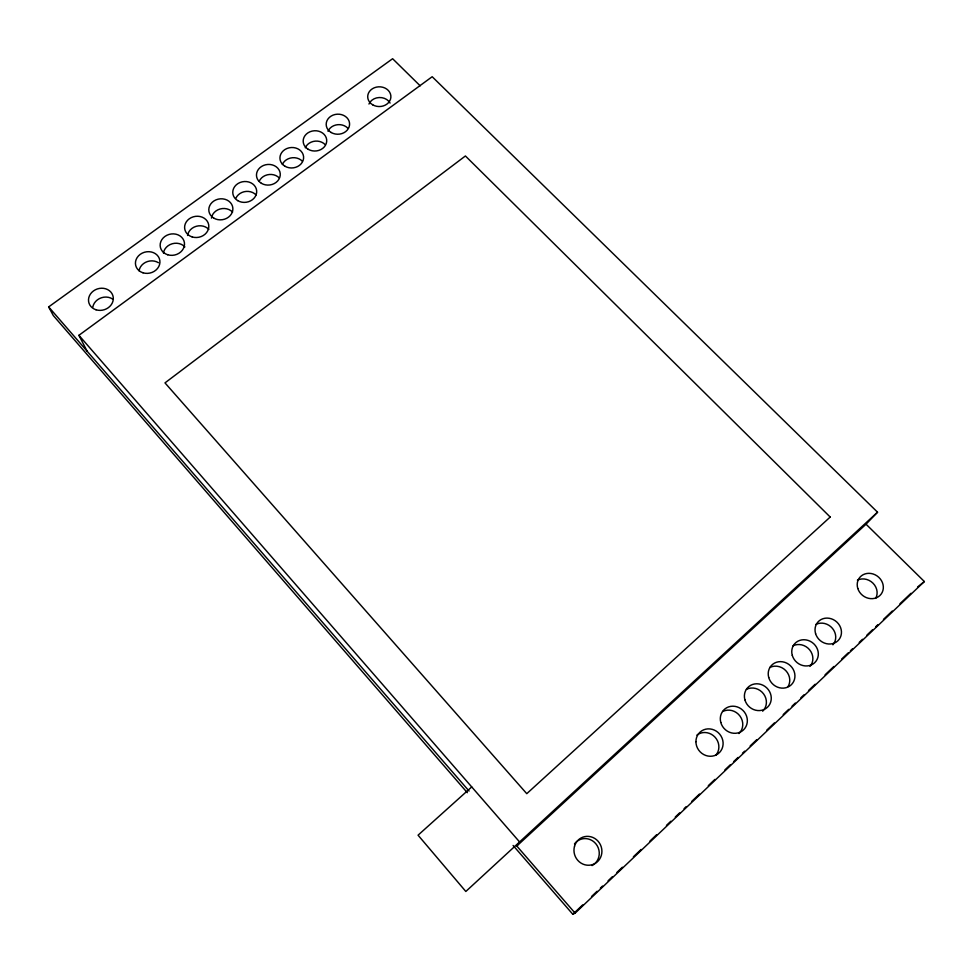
<?xml version="1.0" encoding="UTF-8"?>
<svg xmlns="http://www.w3.org/2000/svg" width="973" height="973" viewBox="0 0 973 973"><rect width="100%" height="100%" fill="white"/><g stroke="black" fill="none" stroke-linecap="round" stroke-linejoin="round"><path stroke-width="1.46" d="M516.809 846.024L519.582 841.949L78.91 335.308L432.182 76.721L877.537 512.199L866.031 524.192L516.809 846.024L575.104 913.136L924.35 581.538L866.031 524.192M513.099 845.464L572.817 914.279L582.73 904.866M591.548 896.51L597.057 891.28M600.353 888.142L602.555 886.05M608.064 880.82L612.467 876.637M616.882 872.453L622.392 867.223M633.399 856.775L641.11 849.453M649.928 841.086L656.532 834.81M666.444 825.408L670.847 821.224M675.262 817.04L679.665 812.856M684.068 808.672L686.269 806.581M691.779 801.351L699.49 794.041M708.308 785.673L714.912 779.397M724.824 769.984L730.334 764.754M733.642 761.628L738.045 757.444M742.448 753.26L744.649 751.168M750.159 745.938L756.775 739.662M766.688 730.261L774.399 722.939M783.204 714.571L788.714 709.341M792.022 706.203L795.318 703.065M800.828 697.836L804.136 694.71M808.539 690.526L815.155 684.25M825.068 674.836L833.873 666.469M841.584 659.159L848.201 652.883M850.402 650.791L852.603 648.699M859.208 642.423L862.516 639.285M866.919 635.101L872.428 629.872M875.736 626.746L877.938 624.654M883.448 619.424L892.253 611.056M899.964 603.734L910.983 593.287M877.537 512.199L465.824 891.475L418.062 835.187L471.735 786.938M917.588 587.011L924.35 581.538M467.32 792.703L53.308 315.556L48.65 306.909L392.618 58.721L420.19 85.831M572.817 914.279L575.104 913.136M48.65 306.909L469.071 791.049M78.91 335.308L87.12 351.217M235.843 198.273A11.846 10.302 -7.5 0 1 256.069 194.953M211.445 218.11A11.931 10.399 -8.9 0 1 220.02 209.013A11.931 10.399 -8.9 0 1 232.571 212.102M259.219 181.27A11.773 10.217 -6.1 0 1 279.312 177.986M368.962 104.026A11.469 9.791 -0.5 0 1 379.166 97.531A11.469 9.791 -0.5 0 1 390.088 103.053M139.066 270.786A12.175 10.667 -13.4 0 1 158.429 262.71M163.44 253.053A12.09 10.569 -11.9 0 1 172.221 243.761A12.09 10.569 -11.9 0 1 184.882 246.899M187.57 235.49A12.004 10.484 -10.4 0 1 196.242 226.295A12.004 10.484 -10.4 0 1 208.842 229.409M574.484 843.883A14.352 13.671 67.4 0 1 595.938 843.895A14.352 13.671 67.4 0 1 592.046 865.581M857.395 580.176A13.379 12.004 37.2 0 1 873 583.192A13.379 12.004 37.2 0 1 875.639 598.395M92.788 307.188A12.357 10.837 -16.5 0 1 112.467 298.942M282.377 164.437A11.7 10.119 -4.8 0 1 302.335 161.19M305.291 147.762A11.64 10.034 -3.6 0 1 325.128 144.563M327.986 131.258A11.567 9.937 -2.4 0 1 347.702 128.083M746.425 689.358A13.744 12.734 44.4 0 1 763.586 693.895A13.744 12.734 44.4 0 1 762.65 711.19M769.85 667.466A13.671 12.588 42.5 0 1 785.77 670.604A13.671 12.588 42.5 0 1 788.13 686.488M792.995 645.829A13.598 12.442 41 0 1 809.633 649.818A13.598 12.442 41 0 1 810.01 666.408M815.885 624.423A13.525 12.296 39.6 0 1 832.45 628.376A13.525 12.296 39.6 0 1 832.924 644.795M696.887 735.101A13.902 13.026 49 0 1 714.96 737.108A13.902 13.026 49 0 1 715.751 755.376M722.744 711.494A13.817 12.88 46.5 0 1 739.991 716.079A13.817 12.88 46.5 0 1 738.933 733.557M830.2 517.04L526.77 793.676L164.984 382.888L465.41 155.972L830.2 517.04M261.384 183.313A11.919 10.314 -6.1 0 0 280.212 175.505A11.919 10.314 -6.1 0 0 263.513 165.459A11.919 10.314 -6.1 0 0 261.384 183.313M237.655 200.596A11.992 10.411 -7.4 0 0 256.629 192.703A11.992 10.411 -7.4 0 0 239.905 182.559A11.992 10.411 -7.4 0 0 237.655 200.596M213.671 218.049A12.077 10.496 -8.8 0 0 232.802 210.083A12.077 10.496 -8.8 0 0 216.055 199.842A12.077 10.496 -8.8 0 0 213.671 218.049M192.192 236.938A12.163 10.594 -10.3 0 0 208.696 224.86A12.163 10.594 -10.3 0 0 189.236 218.828A12.163 10.594 -10.3 0 0 192.192 236.938M372.744 104.841A11.603 9.876 -0.5 0 0 390.866 97.409A11.603 9.876 -0.5 0 0 374.277 87.789A11.603 9.876 -0.5 0 0 372.744 104.841M142.995 272.793A12.333 10.764 -13.3 0 0 159.84 260.472A12.333 10.764 -13.3 0 0 140.234 254.33A12.333 10.764 -13.3 0 0 142.995 272.793M167.721 254.768A12.248 10.679 -11.8 0 0 184.396 242.569A12.248 10.679 -11.8 0 0 164.863 236.488A12.248 10.679 -11.8 0 0 167.721 254.768M96.023 309.779A12.515 10.946 -16.3 0 0 113.221 297.191A12.515 10.946 -16.3 0 0 93.469 290.939A12.515 10.946 -16.3 0 0 96.023 309.779M284.882 166.201A11.846 10.217 -4.8 0 0 303.564 158.477A11.846 10.217 -4.8 0 0 286.889 148.528A11.846 10.217 -4.8 0 0 284.882 166.201M308.149 149.27A11.773 10.131 -3.6 0 0 326.673 141.632A11.773 10.131 -3.6 0 0 310.022 131.756A11.773 10.131 -3.6 0 0 308.149 149.27M331.173 132.498A11.712 10.034 -2.4 0 0 349.55 124.945A11.712 10.034 -2.4 0 0 332.936 115.167A11.712 10.034 -2.4 0 0 331.173 132.498M857.797 588.47A13.573 12.15 37 0 0 879.884 595.537A13.573 12.15 37 0 0 873.146 573.997A13.573 12.15 37 0 0 857.797 588.47M574.544 846.182A14.559 13.865 66.9 0 0 591.17 864.973A14.559 13.865 66.9 0 0 598.103 841.256A14.559 13.865 66.9 0 0 574.544 846.182M695.926 741.681A14.096 13.196 48.6 0 0 716.335 754.853A14.096 13.196 48.6 0 0 716.31 731.161A14.096 13.196 48.6 0 0 695.926 741.681M720.786 722.416A14.011 13.05 46.1 0 0 743.457 729.932A14.011 13.05 46.1 0 0 737.218 706.897A14.011 13.05 46.1 0 0 720.786 722.416M744.892 699.818A13.938 12.892 44 0 0 767.466 707.262A13.938 12.892 44 0 0 761.141 684.493A13.938 12.892 44 0 0 744.892 699.818M768.731 677.488A13.865 12.746 42.2 0 0 791.207 684.858A13.865 12.746 42.2 0 0 784.785 662.333A13.865 12.746 42.2 0 0 768.731 677.488M792.29 655.413A13.792 12.588 40.7 0 0 814.669 662.71A13.792 12.588 40.7 0 0 808.162 640.429A13.792 12.588 40.7 0 0 792.29 655.413M815.581 633.593A13.719 12.442 39.3 0 0 837.875 640.806A13.719 12.442 39.3 0 0 831.283 618.779A13.719 12.442 39.3 0 0 815.581 633.593"/></g></svg>
